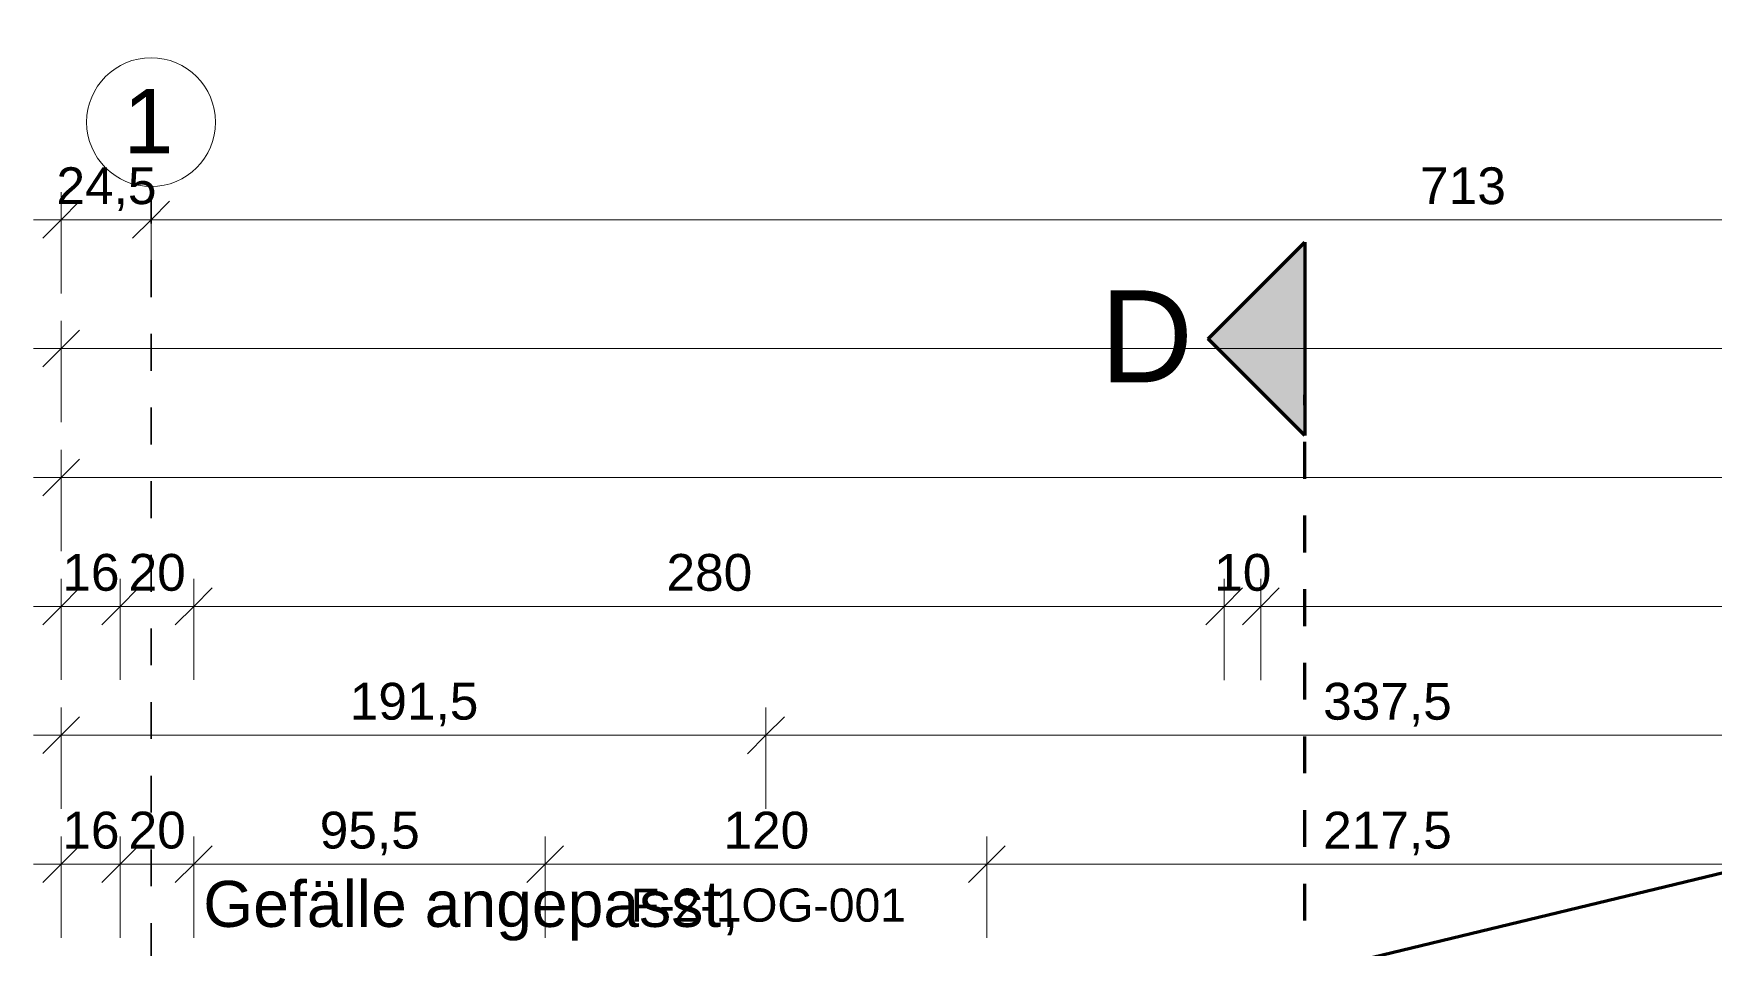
# Model space of a CAD drawing. Header units: metres. Extents: x -67.4 to -27.2, y 43.9 to 89.6.
# Drawn here: x -54.423 to -49.858, y 83.804 to 86.286 of the extents above; entities that cross this region are included whole.
import ezdxf

# ---------------------------------------------------------------- set-up
doc = ezdxf.new("R2010")
doc.units = ezdxf.units.M
doc.linetypes.add('Achse', pattern=[0.009, 0.005, -0.002, 0, -0.002])
doc.linetypes.add('Strich Punkt Mittel', pattern=[0.015875, 0.00635, -0.004763, 0, -0.004763])
for name, color, linetype, lineweight in [('A-GLAZ-IDEN_', 152, 'Continuous', 9), ('A_Bemassung-50_', 4, 'Continuous', 9), ('A_Bemassung_', 4, 'Continuous', 9), ('A_Beschriftung_', 7, 'Continuous', 9), ('A_Grundstuecksgrenze', 5, 'Continuous', 70), ('A_Raster_', 1, 'Continuous', 9), ('G-ANNO-REVC-IDEN_', 71, 'Continuous', 9), ('G-ANNO-SYMB_', 111, 'Continuous', 9)]:
    doc.layers.add(name, color=color, linetype=linetype, lineweight=lineweight)
doc.styles.add('Arial_1', font='arial.ttf', dxfattribs={"height": 0.175})
doc.styles.add('Arial_2', font='arial.ttf', dxfattribs={"height": 0.09})
doc.styles.add('Arial_3', font='arial.ttf', dxfattribs={"height": 0.125})
doc.styles.add('Arial_5', font='arial.ttf', dxfattribs={"height": 0.1})
doc.styles.add('Arial_8', font='arial.ttf', dxfattribs={"height": 0.25})
doc.dimstyles.new('WGA-Bemaßung', dxfattribs={"dimscale": 0.3048, "dimtxt": 0.102026, "dimasz": 0.328084, "dimexe": 0.246063, "dimexo": 0.0625, "dimgap": 0.04101, "dimtad": 1, "dimdec": 1, "dimlfac": 100, "dimrnd": 0.5, "dimdsep": 46, "dimtxsty": 'Arial_5', "dimblk1": 'OBLIQUE', "dimblk2": 'OBLIQUE', "dimsah": 1, "dimcen": 0.09, "dimdle": 0.246063, "dimazin": 2, "dimtfac": 1, "dimtdec": 4, "dimtix": 1, "dimtmove": 0, "dimatfit": 3, "dimfxl": 0.656168, "dimfxlon": 1, "dimtvp": 1, "dimtolj": 1, "dimtzin": 0, "dimarcsym": 2})

# ---------------------------------------------------------------- blocks, each defined once
blk = doc.blocks.new('Family - ___-3180367-263_PP_01OG_BT2')
at = {"layer": 'A_Grundstuecksgrenze'}
blk.add_line((-15.6261, 97.0319), (-4.0511, 95.1798), dxfattribs=at)
blk = doc.blocks.new('Raster - BS_Achse-112124-263_PP_01OG_BT2')
at = {"layer": 'A_Beschriftung_'}
blk.add_circle((0, 0), 0.0035, dxfattribs=at)
blk = doc.blocks.new('DIMBLOCK9-263_PP_01OG_BT2')
at = {"layer": 'A_Bemassung-50_', "transparency": 16777216}
for p, q in [((-54.1037, 85.7806), (-54.1037, 85.8556)), ((-46.9759, 85.7803), (-46.9759, 85.8553)), ((-46.9759, 85.7803), (-54.1037, 85.7806)), ((-54.1037, 85.7806), (-54.1037, 85.5806)), ((-46.9759, 85.7803), (-46.9759, 85.5803))]:
    blk.add_line(p, q, dxfattribs=at)
at = {"layer": 'A_Bemassung-50_', "lineweight": 35, "transparency": 16777216}
for p, q in [((-54.1037, 85.7806), (-54.0537, 85.8306)), ((-46.9759, 85.7803), (-46.9259, 85.8303)), ((-54.1037, 85.7806), (-54.1537, 85.7306)), ((-46.9759, 85.7803), (-47.0259, 85.7303))]:
    blk.add_line(p, q, dxfattribs=at)
at = {"layer": 'A_Bemassung-50_', "color": 0, "transparency": 16777216, "insert": (-50.6552, 85.9228), "char_height": 0.1, "width": 0.276883, "attachment_point": 1, "rotation": 359.9983, "line_spacing_factor": 0.941778, "style": 'Arial_5'}
blk.add_mtext('713', dxfattribs=at)
blk = doc.blocks.new('_Oblique')
at = {"color": 0, "linetype": 'ByBlock', "lineweight": -2}
blk.add_line((-0.5, -0.5), (0.5, 0.5), dxfattribs=at)
blk = doc.blocks.new('DIMBLOCK10-263_PP_01OG_BT2')
at = {"layer": 'A_Bemassung-50_', "transparency": 16777216}
for p, q in [((-54.3479, 85.7806), (-54.3479, 85.8556)), ((-54.1037, 85.7806), (-54.1037, 85.8556)), ((-54.1037, 85.7806), (-54.4229, 85.7806)), ((-54.3479, 85.7806), (-54.3479, 85.5806)), ((-54.1037, 85.7806), (-54.1037, 85.5806))]:
    blk.add_line(p, q, dxfattribs=at)
at = {"layer": 'A_Bemassung-50_', "lineweight": 35, "transparency": 16777216}
for p, q in [((-54.3479, 85.7806), (-54.2979, 85.8306)), ((-54.1037, 85.7806), (-54.0537, 85.8306)), ((-54.3479, 85.7806), (-54.3979, 85.7306)), ((-54.1037, 85.7806), (-54.1537, 85.7306))]:
    blk.add_line(p, q, dxfattribs=at)
at = {"layer": 'A_Bemassung-50_', "color": 0, "transparency": 16777216, "insert": (-54.3608, 85.9229), "char_height": 0.1, "width": 0.323972, "attachment_point": 1, "rotation": 359.9983, "line_spacing_factor": 0.941778, "style": 'Arial_5'}
blk.add_mtext('24,5', dxfattribs=at)
blk = doc.blocks.new('DIMBLOCK11-263_PP_01OG_BT2')
at = {"layer": 'A_Bemassung-50_', "transparency": 16777216}
for p, q in [((-54.3479, 85.4306), (-54.3479, 85.5056)), ((-37.3479, 85.4301), (-37.3479, 85.5051)), ((-54.4229, 85.4306), (-37.2729, 85.4301)), ((-54.3479, 85.4306), (-54.3479, 85.2306)), ((-37.3479, 85.4301), (-37.3479, 85.2301))]:
    blk.add_line(p, q, dxfattribs=at)
at = {"layer": 'A_Bemassung-50_', "lineweight": 35, "transparency": 16777216}
for p, q in [((-54.3479, 85.4306), (-54.2979, 85.4806)), ((-37.3479, 85.4301), (-37.2979, 85.4801)), ((-54.3479, 85.4306), (-54.3979, 85.3806)), ((-37.3479, 85.4301), (-37.3979, 85.3801))]:
    blk.add_line(p, q, dxfattribs=at)
at = {"layer": 'A_Bemassung-50_', "color": 0, "transparency": 16777216, "insert": (-46.0017, 85.5726), "char_height": 0.1, "width": 0.369177, "attachment_point": 1, "rotation": 359.9983, "line_spacing_factor": 0.941778, "style": 'Arial_5'}
blk.add_mtext('1700', dxfattribs=at)
blk = doc.blocks.new('DIMBLOCK12-263_PP_01OG_BT2')
at = {"layer": 'A_Bemassung-50_', "transparency": 16777216}
for p, q in [((-54.3479, 85.0806), (-54.3479, 85.1556)), ((-40.5679, 85.0802), (-40.5679, 85.1552)), ((-54.4229, 85.0806), (-40.5679, 85.0802)), ((-54.3479, 85.0806), (-54.3479, 84.8806)), ((-40.5679, 85.0802), (-40.5679, 84.8802))]:
    blk.add_line(p, q, dxfattribs=at)
at = {"layer": 'A_Bemassung-50_', "lineweight": 35, "transparency": 16777216}
for p, q in [((-54.3479, 85.0806), (-54.2979, 85.1306)), ((-40.5679, 85.0802), (-40.5179, 85.1301)), ((-54.3479, 85.0806), (-54.3979, 85.0306)), ((-40.5679, 85.0802), (-40.6179, 85.0302))]:
    blk.add_line(p, q, dxfattribs=at)
at = {"layer": 'A_Bemassung-50_', "color": 0, "transparency": 16777216, "insert": (-47.6117, 85.2227), "char_height": 0.1, "width": 0.369177, "attachment_point": 1, "rotation": 359.9983, "line_spacing_factor": 0.941778, "style": 'Arial_5'}
blk.add_mtext('1378', dxfattribs=at)
blk = doc.blocks.new('DIMBLOCK52-263_PP_01OG_BT2')
at = {"layer": 'A_Bemassung-50_', "transparency": 16777216}
for p, q in [((-54.3479, 84.3806), (-54.3479, 84.4556)), ((-52.4329, 84.3805), (-52.4329, 84.4555)), ((-54.4229, 84.3806), (-52.4329, 84.3805)), ((-54.3479, 84.3806), (-54.3479, 84.1806)), ((-52.4329, 84.3805), (-52.4329, 84.1805))]:
    blk.add_line(p, q, dxfattribs=at)
at = {"layer": 'A_Bemassung-50_', "lineweight": 35, "transparency": 16777216}
for p, q in [((-54.3479, 84.3806), (-54.2979, 84.4306)), ((-52.4329, 84.3805), (-52.3829, 84.4305)), ((-54.3479, 84.3806), (-54.3979, 84.3306)), ((-52.4329, 84.3805), (-52.4829, 84.3305))]:
    blk.add_line(p, q, dxfattribs=at)
at = {"layer": 'A_Bemassung-50_', "color": 0, "transparency": 16777216, "insert": (-53.5638, 84.5229), "char_height": 0.1, "width": 0.416266, "attachment_point": 1, "rotation": 359.9983, "line_spacing_factor": 0.941778, "style": 'Arial_5'}
blk.add_mtext('191,5', dxfattribs=at)
blk = doc.blocks.new('DIMBLOCK53-263_PP_01OG_BT2')
at = {"layer": 'A_Bemassung-50_', "transparency": 16777216}
for p, q in [((-52.4329, 84.3805), (-52.4329, 84.4555)), ((-49.0579, 84.3804), (-49.0579, 84.4554)), ((-52.4329, 84.3805), (-49.0579, 84.3804)), ((-52.4329, 84.3805), (-52.4329, 84.1805)), ((-49.0579, 84.3804), (-49.0579, 84.1804))]:
    blk.add_line(p, q, dxfattribs=at)
at = {"layer": 'A_Bemassung-50_', "lineweight": 35, "transparency": 16777216}
for p, q in [((-52.4329, 84.3805), (-52.3829, 84.4305)), ((-49.0579, 84.3804), (-49.0079, 84.4304)), ((-52.4329, 84.3805), (-52.4829, 84.3305)), ((-49.0579, 84.3804), (-49.1079, 84.3304))]:
    blk.add_line(p, q, dxfattribs=at)
at = {"layer": 'A_Bemassung-50_', "color": 0, "transparency": 16777216, "insert": (-50.9188, 84.5228), "char_height": 0.1, "width": 0.416266, "attachment_point": 1, "rotation": 359.9983, "line_spacing_factor": 0.941778, "style": 'Arial_5'}
blk.add_mtext('337,5', dxfattribs=at)
blk = doc.blocks.new('Schnitt - 100_Gebaeudeschnitt-1261489-263_PP_01OG_BT2')
at = {"layer": 'G-ANNO-SYMB_'}
blk.add_hatch(color=256, dxfattribs=at).paths.add_polyline_path([(-0.008295, 0), (-0.003046, 0.005249), (0.002203, 0)])
at = {"layer": 'G-ANNO-SYMB_', "lineweight": 70}
for p, q in [((-0.003046, 0.005249), (-0.008295, 0)), ((0.002203, 0), (-0.003046, 0.005249)), ((-0.008295, 0), (0.002203, 0))]:
    blk.add_line(p, q, dxfattribs=at)
blk = doc.blocks.new('DIMBLOCK265-263_PP_01OG_BT2')
at = {"layer": 'A_Bemassung-50_', "transparency": 16777216}
for p, q in [((-51.8329, 84.0305), (-51.8329, 84.1055)), ((-49.6579, 84.0304), (-49.6579, 84.1054)), ((-49.6579, 84.0304), (-51.8329, 84.0305)), ((-51.8329, 84.0305), (-51.8329, 83.8305)), ((-49.6579, 84.0304), (-49.6579, 83.8304))]:
    blk.add_line(p, q, dxfattribs=at)
at = {"layer": 'A_Bemassung-50_', "lineweight": 35, "transparency": 16777216}
for p, q in [((-51.8329, 84.0305), (-51.7829, 84.0805)), ((-49.6579, 84.0304), (-49.6079, 84.0804)), ((-51.8329, 84.0305), (-51.8829, 83.9805)), ((-49.6579, 84.0304), (-49.7079, 83.9804))]:
    blk.add_line(p, q, dxfattribs=at)
at = {"layer": 'A_Bemassung-50_', "color": 0, "transparency": 16777216, "insert": (-50.9188, 84.1728), "char_height": 0.1, "width": 0.416266, "attachment_point": 1, "rotation": 359.9983, "line_spacing_factor": 0.941778, "style": 'Arial_5'}
blk.add_mtext('217,5', dxfattribs=at)
blk = doc.blocks.new('DIMBLOCK266-263_PP_01OG_BT2')
at = {"layer": 'A_Bemassung-50_', "transparency": 16777216}
for p, q in [((-53.0329, 84.0305), (-53.0329, 84.1055)), ((-51.8329, 84.0305), (-51.8329, 84.1055)), ((-51.8329, 84.0305), (-53.0329, 84.0305)), ((-53.0329, 84.0305), (-53.0329, 83.8305)), ((-51.8329, 84.0305), (-51.8329, 83.8305))]:
    blk.add_line(p, q, dxfattribs=at)
at = {"layer": 'A_Bemassung-50_', "lineweight": 35, "transparency": 16777216}
for p, q in [((-53.0329, 84.0305), (-52.9829, 84.0805)), ((-51.8329, 84.0305), (-51.7829, 84.0805)), ((-53.0329, 84.0305), (-53.0829, 83.9805)), ((-51.8329, 84.0305), (-51.8829, 83.9805))]:
    blk.add_line(p, q, dxfattribs=at)
at = {"layer": 'A_Bemassung-50_', "color": 0, "transparency": 16777216, "insert": (-52.5483, 84.1728), "char_height": 0.1, "width": 0.276883, "attachment_point": 1, "rotation": 359.9983, "line_spacing_factor": 0.941778, "style": 'Arial_5'}
blk.add_mtext('120', dxfattribs=at)
blk = doc.blocks.new('DIMBLOCK267-263_PP_01OG_BT2')
at = {"layer": 'A_Bemassung-50_', "transparency": 16777216}
for p, q in [((-53.9879, 84.0306), (-53.9879, 84.1056)), ((-53.0329, 84.0305), (-53.0329, 84.1055)), ((-53.0329, 84.0305), (-53.9879, 84.0306)), ((-53.9879, 84.0306), (-53.9879, 83.8306)), ((-53.0329, 84.0305), (-53.0329, 83.8305))]:
    blk.add_line(p, q, dxfattribs=at)
at = {"layer": 'A_Bemassung-50_', "lineweight": 35, "transparency": 16777216}
for p, q in [((-53.9879, 84.0306), (-53.9379, 84.0806)), ((-53.0329, 84.0305), (-52.9829, 84.0805)), ((-53.9879, 84.0306), (-54.0379, 83.9806)), ((-53.0329, 84.0305), (-53.0829, 83.9805))]:
    blk.add_line(p, q, dxfattribs=at)
at = {"layer": 'A_Bemassung-50_', "color": 0, "transparency": 16777216, "insert": (-53.6454, 84.1729), "char_height": 0.1, "width": 0.323972, "attachment_point": 1, "rotation": 359.9983, "line_spacing_factor": 0.941778, "style": 'Arial_5'}
blk.add_mtext('95,5', dxfattribs=at)
blk = doc.blocks.new('DIMBLOCK268-263_PP_01OG_BT2')
at = {"layer": 'A_Bemassung-50_', "transparency": 16777216}
for p, q in [((-54.1879, 84.0306), (-54.1879, 84.1056)), ((-53.9879, 84.0306), (-53.9879, 84.1056)), ((-53.9879, 84.0306), (-54.1879, 84.0306)), ((-54.1879, 84.0306), (-54.1879, 83.8306)), ((-53.9879, 84.0306), (-53.9879, 83.8306))]:
    blk.add_line(p, q, dxfattribs=at)
at = {"layer": 'A_Bemassung-50_', "lineweight": 35, "transparency": 16777216}
for p, q in [((-54.1879, 84.0306), (-54.1379, 84.0806)), ((-53.9879, 84.0306), (-53.9379, 84.0806)), ((-54.1879, 84.0306), (-54.2379, 83.9806)), ((-53.9879, 84.0306), (-54.0379, 83.9806))]:
    blk.add_line(p, q, dxfattribs=at)
at = {"layer": 'A_Bemassung-50_', "color": 0, "transparency": 16777216, "insert": (-54.1648, 84.1729), "char_height": 0.1, "width": 0.184588, "attachment_point": 1, "rotation": 359.9983, "line_spacing_factor": 0.941778, "style": 'Arial_5'}
blk.add_mtext('20', dxfattribs=at)
blk = doc.blocks.new('DIMBLOCK269-263_PP_01OG_BT2')
at = {"layer": 'A_Bemassung-50_', "transparency": 16777216}
for p, q in [((-54.3479, 84.0306), (-54.3479, 84.1056)), ((-54.1879, 84.0306), (-54.1879, 84.1056)), ((-54.1879, 84.0306), (-54.4229, 84.0306)), ((-54.3479, 84.0306), (-54.3479, 83.8306)), ((-54.1879, 84.0306), (-54.1879, 83.8306))]:
    blk.add_line(p, q, dxfattribs=at)
at = {"layer": 'A_Bemassung-50_', "lineweight": 35, "transparency": 16777216}
for p, q in [((-54.3479, 84.0306), (-54.2979, 84.0806)), ((-54.1879, 84.0306), (-54.1379, 84.0806)), ((-54.3479, 84.0306), (-54.3979, 83.9806)), ((-54.1879, 84.0306), (-54.2379, 83.9806))]:
    blk.add_line(p, q, dxfattribs=at)
at = {"layer": 'A_Bemassung-50_', "color": 0, "transparency": 16777216, "insert": (-54.3448, 84.1729), "char_height": 0.1, "width": 0.184588, "attachment_point": 1, "rotation": 359.9983, "line_spacing_factor": 0.941778, "style": 'Arial_5'}
blk.add_mtext('16', dxfattribs=at)
blk = doc.blocks.new('DIMBLOCK279-263_PP_01OG_BT2')
at = {"layer": 'A_Bemassung-50_', "transparency": 16777216}
for p, q in [((-51.0879, 84.7305), (-51.0879, 84.8055)), ((-47.8529, 84.7304), (-47.8529, 84.8054)), ((-47.8529, 84.7304), (-51.0879, 84.7305)), ((-51.0879, 84.7305), (-51.0879, 84.5305)), ((-47.8529, 84.7304), (-47.8529, 84.5304))]:
    blk.add_line(p, q, dxfattribs=at)
at = {"layer": 'A_Bemassung-50_', "lineweight": 35, "transparency": 16777216}
for p, q in [((-51.0879, 84.7305), (-51.0379, 84.7805)), ((-47.8529, 84.7304), (-47.8029, 84.7804)), ((-51.0879, 84.7305), (-51.1379, 84.6805)), ((-47.8529, 84.7304), (-47.9029, 84.6804))]:
    blk.add_line(p, q, dxfattribs=at)
at = {"layer": 'A_Bemassung-50_', "color": 0, "transparency": 16777216, "insert": (-49.6438, 84.8727), "char_height": 0.1, "width": 0.416266, "attachment_point": 1, "rotation": 359.9983, "line_spacing_factor": 0.941778, "style": 'Arial_5'}
blk.add_mtext('323,5', dxfattribs=at)
blk = doc.blocks.new('DIMBLOCK280-263_PP_01OG_BT2')
at = {"layer": 'A_Bemassung-50_', "transparency": 16777216}
for p, q in [((-51.1879, 84.7305), (-51.1879, 84.8055)), ((-51.0879, 84.7305), (-51.0879, 84.8055)), ((-51.0879, 84.7305), (-51.1879, 84.7305)), ((-51.1879, 84.7305), (-51.1879, 84.5305)), ((-51.0879, 84.7305), (-51.0879, 84.5305))]:
    blk.add_line(p, q, dxfattribs=at)
at = {"layer": 'A_Bemassung-50_', "lineweight": 35, "transparency": 16777216}
for p, q in [((-51.1879, 84.7305), (-51.1379, 84.7805)), ((-51.0879, 84.7305), (-51.0379, 84.7805)), ((-51.1879, 84.7305), (-51.2379, 84.6805)), ((-51.0879, 84.7305), (-51.1379, 84.6805))]:
    blk.add_line(p, q, dxfattribs=at)
at = {"layer": 'A_Bemassung-50_', "color": 0, "transparency": 16777216, "insert": (-51.2148, 84.8728), "char_height": 0.1, "width": 0.184588, "attachment_point": 1, "rotation": 359.9983, "line_spacing_factor": 0.941778, "style": 'Arial_5'}
blk.add_mtext('10', dxfattribs=at)
blk = doc.blocks.new('DIMBLOCK281-263_PP_01OG_BT2')
at = {"layer": 'A_Bemassung-50_', "transparency": 16777216}
for p, q in [((-53.9879, 84.7306), (-53.9879, 84.8056)), ((-51.1879, 84.7305), (-51.1879, 84.8055)), ((-51.1879, 84.7305), (-53.9879, 84.7306)), ((-53.9879, 84.7306), (-53.9879, 84.5306)), ((-51.1879, 84.7305), (-51.1879, 84.5305))]:
    blk.add_line(p, q, dxfattribs=at)
at = {"layer": 'A_Bemassung-50_', "lineweight": 35, "transparency": 16777216}
for p, q in [((-53.9879, 84.7306), (-53.9379, 84.7806)), ((-51.1879, 84.7305), (-51.1379, 84.7805)), ((-53.9879, 84.7306), (-54.0379, 84.6806)), ((-51.1879, 84.7305), (-51.2379, 84.6805))]:
    blk.add_line(p, q, dxfattribs=at)
at = {"layer": 'A_Bemassung-50_', "color": 0, "transparency": 16777216, "insert": (-52.7032, 84.8728), "char_height": 0.1, "width": 0.276883, "attachment_point": 1, "rotation": 359.9983, "line_spacing_factor": 0.941778, "style": 'Arial_5'}
blk.add_mtext('280', dxfattribs=at)
blk = doc.blocks.new('DIMBLOCK282-263_PP_01OG_BT2')
at = {"layer": 'A_Bemassung-50_', "transparency": 16777216}
for p, q in [((-54.1879, 84.7306), (-54.1879, 84.8056)), ((-53.9879, 84.7306), (-53.9879, 84.8056)), ((-53.9879, 84.7306), (-54.1879, 84.7306)), ((-54.1879, 84.7306), (-54.1879, 84.5306)), ((-53.9879, 84.7306), (-53.9879, 84.5306))]:
    blk.add_line(p, q, dxfattribs=at)
at = {"layer": 'A_Bemassung-50_', "lineweight": 35, "transparency": 16777216}
for p, q in [((-54.1879, 84.7306), (-54.1379, 84.7806)), ((-53.9879, 84.7306), (-53.9379, 84.7806)), ((-54.1879, 84.7306), (-54.2379, 84.6806)), ((-53.9879, 84.7306), (-54.0379, 84.6806))]:
    blk.add_line(p, q, dxfattribs=at)
at = {"layer": 'A_Bemassung-50_', "color": 0, "transparency": 16777216, "insert": (-54.1648, 84.8729), "char_height": 0.1, "width": 0.184588, "attachment_point": 1, "rotation": 359.9983, "line_spacing_factor": 0.941778, "style": 'Arial_5'}
blk.add_mtext('20', dxfattribs=at)
blk = doc.blocks.new('DIMBLOCK283-263_PP_01OG_BT2')
at = {"layer": 'A_Bemassung-50_', "transparency": 16777216}
for p, q in [((-54.3479, 84.7306), (-54.3479, 84.8056)), ((-54.1879, 84.7306), (-54.1879, 84.8056)), ((-54.1879, 84.7306), (-54.4229, 84.7306)), ((-54.3479, 84.7306), (-54.3479, 84.5306)), ((-54.1879, 84.7306), (-54.1879, 84.5306))]:
    blk.add_line(p, q, dxfattribs=at)
at = {"layer": 'A_Bemassung-50_', "lineweight": 35, "transparency": 16777216}
for p, q in [((-54.3479, 84.7306), (-54.2979, 84.7806)), ((-54.1879, 84.7306), (-54.1379, 84.7806)), ((-54.3479, 84.7306), (-54.3979, 84.6806)), ((-54.1879, 84.7306), (-54.2379, 84.6806))]:
    blk.add_line(p, q, dxfattribs=at)
at = {"layer": 'A_Bemassung-50_', "color": 0, "transparency": 16777216, "insert": (-54.3448, 84.8729), "char_height": 0.1, "width": 0.184588, "attachment_point": 1, "rotation": 359.9983, "line_spacing_factor": 0.941778, "style": 'Arial_5'}
blk.add_mtext('16', dxfattribs=at)

msp = doc.modelspace()

# ---------------------------------------------------------------- linework, layer by layer
at = {"layer": 'A_Raster_', "linetype": 'Strich Punkt Mittel', "lineweight": 35}
msp.add_line((-54.1037, 85.8704), (-54.1049, 46.5271), dxfattribs=at)
at = {"layer": 'G-ANNO-SYMB_', "linetype": 'Achse', "lineweight": 70}
msp.add_line((-50.9697, 47.2772), (-50.9686, 85.3049), dxfattribs=at)

# ---------------------------------------------------------------- block references
at = {"layer": 'A_Beschriftung_', "xscale": 49.99999999999998, "yscale": 49.99999999999998, "zscale": 49.99999999999998, "rotation": 179.998275878371}
msp.add_blockref('Raster - BS_Achse-112124-263_PP_01OG_BT2', (-54.1037, 86.0454), dxfattribs=at)
at = {"layer": 'A_Grundstuecksgrenze', "rotation": 22.64000000000043}
msp.add_blockref('Family - ___-3180367-263_PP_01OG_BT2', (0, 0), dxfattribs=at)
at = {"layer": 'G-ANNO-SYMB_', "extrusion": (0, 0, -1), "xscale": 49.99999999999998, "yscale": 49.99999999999998, "zscale": 49.99999999999998, "rotation": 270.0017241215452}
msp.add_blockref('Schnitt - 100_Gebaeudeschnitt-1261489-263_PP_01OG_BT2', (50.9686, 85.3049), dxfattribs=at)

# ---------------------------------------------------------------- texts
at = {"layer": 'A-GLAZ-IDEN_', "insert": (-52.7998, 83.9642), "char_height": 0.09, "width": 0.889873, "attachment_point": 1, "rotation": 359.9983, "style": 'Arial_2'}
msp.add_mtext('F-2-1OG-001', dxfattribs=at)
at = {"layer": 'A_Beschriftung_', "insert": (-54.179, 86.1358), "char_height": 0.175, "width": 0.168354, "attachment_point": 1, "style": 'Arial_1'}
msp.add_mtext('1', dxfattribs=at)
at = {"layer": 'G-ANNO-REVC-IDEN_', "insert": (-53.9619, 83.985), "char_height": 0.125, "width": 1.755696, "attachment_point": 1, "style": 'Arial_3'}
msp.add_mtext('Gefälle angepasst,', dxfattribs=at)
at = {"layer": 'G-ANNO-SYMB_', "insert": (-51.5245, 85.5889), "char_height": 0.25, "width": 0.30865, "attachment_point": 1, "style": 'Arial_8'}
msp.add_mtext('D', dxfattribs=at)

# ---------------------------------------------------------------- dimensions: what is measured, and where the dimension line sits
at = {"layer": 'A_Bemassung_'}
for base, p1, p2, override, picture, middle in [((-54.3479, 85.7806), (-54.1037, 85.5806), (-54.3479, 85.5806), {"dimpost": '<>', "dimfxl": 0.244176}, 'DIMBLOCK10-263_PP_01OG_BT2', (-54.2258, 85.8441)), ((-54.1037, 85.7806), (-46.9759, 85.5803), (-54.1037, 85.5806), {"dimpost": '<>', "dimfxl": 7.127768}, 'DIMBLOCK9-263_PP_01OG_BT2', (-50.5398, 85.844)), ((-37.3479, 85.4301), (-54.3479, 85.2306), (-37.3479, 85.2301), {"dimpost": '<>', "dimfxl": 17}, 'DIMBLOCK11-263_PP_01OG_BT2', (-45.8479, 85.4939)), ((-40.5679, 85.0802), (-54.3479, 84.8806), (-40.5679, 84.8802), {"dimpost": '<>', "dimfxl": 13.78}, 'DIMBLOCK12-263_PP_01OG_BT2', (-47.4579, 85.144)), ((-54.3479, 84.7306), (-54.1879, 84.5306), (-54.3479, 84.5306), {"dimpost": '<>', "dimfxl": 0.16}, 'DIMBLOCK283-263_PP_01OG_BT2', (-54.2679, 84.7941)), ((-54.1879, 84.7306), (-53.9879, 84.5306), (-54.1879, 84.5306), {"dimpost": '<>', "dimfxl": 0.2}, 'DIMBLOCK282-263_PP_01OG_BT2', (-54.0879, 84.7941)), ((-53.9879, 84.7306), (-51.1879, 84.5305), (-53.9879, 84.5306), {"dimpost": '<>', "dimfxl": 2.8}, 'DIMBLOCK281-263_PP_01OG_BT2', (-52.5879, 84.7941)), ((-51.1879, 84.7305), (-51.0879, 84.5305), (-51.1879, 84.5305), {"dimpost": '<>', "dimfxl": 0.1}, 'DIMBLOCK280-263_PP_01OG_BT2', (-51.1379, 84.794)), ((-51.0879, 84.7305), (-47.8529, 84.5304), (-51.0879, 84.5305), {"dimpost": '<>', "dimfxl": 3.235}, 'DIMBLOCK279-263_PP_01OG_BT2', (-49.4704, 84.794)), ((-52.4329, 84.3805), (-54.3479, 84.1806), (-52.4329, 84.1805), {"dimpost": '<>', "dimfxl": 1.915}, 'DIMBLOCK52-263_PP_01OG_BT2', (-53.3904, 84.4441)), ((-49.0579, 84.3804), (-52.4329, 84.1805), (-49.0579, 84.1804), {"dimpost": '<>', "dimfxl": 3.375}, 'DIMBLOCK53-263_PP_01OG_BT2', (-50.7454, 84.444)), ((-54.3479, 84.0306), (-54.1879, 83.8306), (-54.3479, 83.8306), {"dimpost": '<>', "dimfxl": 0.16}, 'DIMBLOCK269-263_PP_01OG_BT2', (-54.2679, 84.0941)), ((-54.1879, 84.0306), (-53.9879, 83.8306), (-54.1879, 83.8306), {"dimpost": '<>', "dimfxl": 0.2}, 'DIMBLOCK268-263_PP_01OG_BT2', (-54.0879, 84.0941)), ((-53.9879, 84.0306), (-53.0329, 83.8305), (-53.9879, 83.8306), {"dimpost": '<>', "dimfxl": 0.955}, 'DIMBLOCK267-263_PP_01OG_BT2', (-53.5104, 84.0941)), ((-53.0329, 84.0305), (-51.8329, 83.8305), (-53.0329, 83.8305), {"dimpost": '<>', "dimfxl": 1.2}, 'DIMBLOCK266-263_PP_01OG_BT2', (-52.4329, 84.0941)), ((-51.8329, 84.0305), (-49.6579, 83.8304), (-51.8329, 83.8305), {"dimpost": '<>', "dimfxl": 2.175}, 'DIMBLOCK265-263_PP_01OG_BT2', (-50.7454, 84.094))]:
    dim = msp.add_linear_dim(base=base, p1=p1, p2=p2, angle=359.9983, dimstyle='WGA-Bemaßung', override=override, dxfattribs=at)
    dim.commit()
    dim.dimension.update_dxf_attribs({"geometry": picture, "text_midpoint": middle})

doc.saveas('drawing.dxf')
